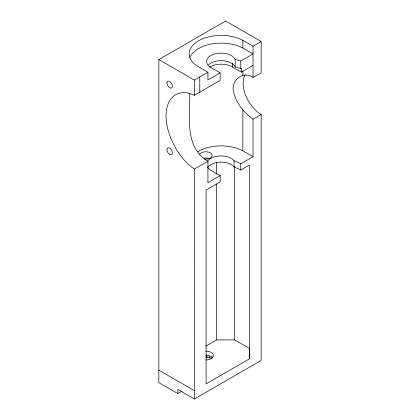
<?xml version="1.0" encoding="UTF-8"?>
<svg xmlns="http://www.w3.org/2000/svg" width="420" height="420" viewBox="0 0 420 420"><rect width="100%" height="100%" fill="white"/><g stroke="black" fill="none" stroke-linecap="round" stroke-linejoin="round"><path stroke-width="0.63" d="M207.333 161.606A14.553 8.4 0 0 1 228.391 157.033L231.404 158.366L234.129 160.681L240.765 163.769L253.024 156.691L253.024 119.17C243.217 112.014 234.633 101.362 233.047 89.014C232.827 78.792 244.046 70.859 253.024 77.48L261.161 72.781L261.161 41.517L225.629 21L158.839 59.561L158.839 382.651L177.833 393.572L177.833 389.403L194.371 399L261.161 360.439L261.161 114.471A25.531 14.737 60 0 1 245.207 74.671M207.674 167.522A14.553 8.4 0 0 0 210.824 170.247L220.185 175.649L220.185 181.902L206.099 190.034L206.099 383.891L249.428 358.874L249.428 348.453L234.654 339.922L216.605 339.922L205.805 346.159M158.839 59.561L194.345 80.062L207.926 72.251L207.926 79.963L220.185 72.886L220.185 80.398L194.345 95.293L190.139 93.502A45.953 26.528 60 0 0 166.058 115.841A45.953 26.528 60 0 0 190.139 165.989L194.345 169.055L194.371 399M207.926 72.251L199.379 67.321A31.91 18.422 0 0 1 197.752 41.281A31.91 18.422 0 0 1 242.855 40.341L253.024 46.216L261.161 41.517M220.185 72.886L210.824 67.483A14.553 8.4 0 0 1 213.838 54.264A14.553 8.4 0 0 1 235.174 59.367L240.765 61.005L253.024 53.928L242.855 48.053A31.91 18.422 0 0 0 190.013 57.419M208.514 64.853A14.553 8.4 0 0 1 223.015 60.727A14.553 8.4 0 0 1 235.174 66.88L240.765 68.518L241.3 68.208L241.3 72.161L232.318 66.974A15.319 8.841 0 0 0 209.554 67.205M241.3 72.161L253.024 65.389M253.024 119.17L261.161 114.471M220.185 175.649L207.926 182.726L207.926 161.249C184.034 146.89 190.213 116.907 189.746 93.734M207.674 167.344A14.553 8.4 0 0 1 228.391 163.285L231.404 164.619L234.129 166.934L240.765 170.021L249.428 165.018L249.428 358.874M177.833 393.572L181.708 391.335M194.345 169.055L207.926 161.249M211.99 356.533L211.99 358.318L206.33 357.268L206.33 354.884M197.752 151.757A31.91 18.422 0 0 1 242.855 150.817L253.024 156.691M158.839 370.146L194.371 390.663M253.024 46.216L253.024 77.48M242.855 40.341L242.855 48.053M242.855 70.964L242.855 75.416M242.855 109.489L242.855 150.817M240.765 61.005L240.765 68.518M240.765 163.769L240.765 170.021M235.174 59.367L235.174 66.88M234.654 167.024L234.654 339.922M234.129 160.681L234.129 166.934M232.318 63.021L232.318 66.974M216.605 162.44L216.605 174.227M216.605 184.054L216.605 339.922M209.281 355.793L209.281 357.578M199.789 76.949L199.789 92.18M194.345 80.062L194.345 95.293M199.605 154.492A6.384 3.685 0 0 1 207.244 151.862A6.384 3.685 0 0 1 212.021 156.193A6.384 3.685 0 0 1 204.661 159.075M204.12 158.141A6.384 3.685 0 0 1 208.96 158.508M205.774 351.136A7.66 4.421 0 0 1 213.428 355.556A7.66 4.421 0 0 1 205.774 359.977M205.916 357.488A35.742 20.633 0 0 1 207.785 357.053M205.774 355.304A7.66 4.421 0 0 1 212.405 357.514M166.96 149.714A3.827 2.21 60 0 0 171.024 154.77A3.827 2.21 60 0 0 171.024 149.352A3.827 2.21 60 0 0 166.96 149.714M166.96 83.013A3.827 2.21 60 0 0 171.024 88.064A3.827 2.21 60 0 0 171.024 82.651A3.827 2.21 60 0 0 166.96 83.013"/></g></svg>
